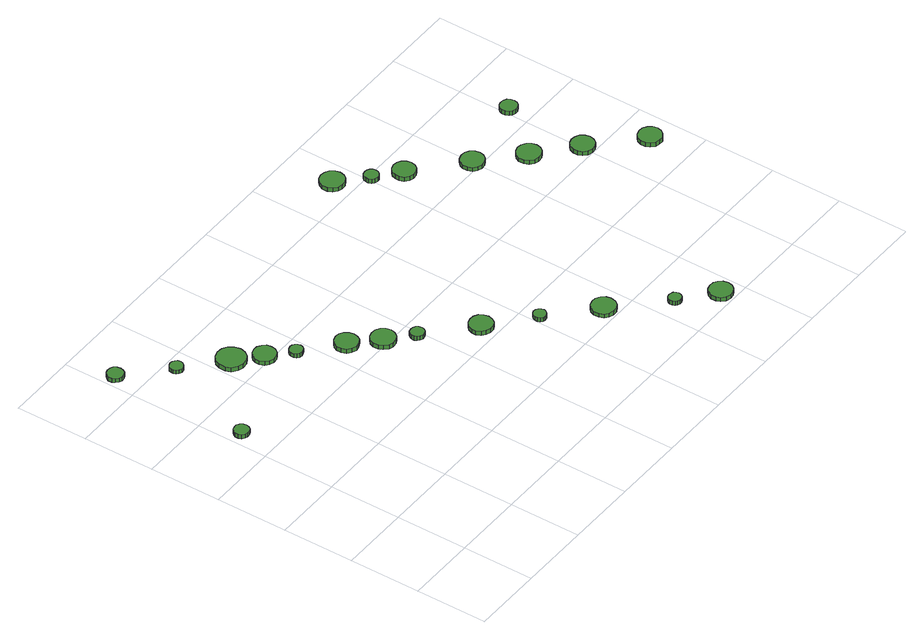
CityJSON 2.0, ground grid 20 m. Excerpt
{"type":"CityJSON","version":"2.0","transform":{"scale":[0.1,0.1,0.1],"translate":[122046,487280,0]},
"CityObjects":{
"tree1":{"type":"SolitaryVegetationObject","attributes":{"function":"something"},"geometry":[{"type":"MultiSurface","lod":"1","boundaries":[[[0,1,2,3,4,5,6,7,8,9,10,11,12,13,14]],[[15,16,17,18,19,20,21,22,23,24,25,26,27,28,29]],[[0,29,28,1]],[[1,28,27,2]],[[2,27,26,3]],[[3,26,25,4]],[[4,25,24,5]],[[5,24,23,6]],[[6,23,22,7]],[[7,22,21,8]],[[8,21,20,9]],[[9,20,19,10]],[[10,19,18,11]],[[11,18,17,12]],[[12,17,16,13]],[[13,16,15,14]],[[14,15,29,0]]]}]},
"tree2":{"type":"SolitaryVegetationObject","attributes":{"function":"something"},"geometry":[{"type":"MultiSurface","lod":"1","boundaries":[[[30,31,32,33,34,35,36,37,38,39,40,41,42,43,44]],[[45,46,47,48,49,50,51,52,53,54,55,56,57,58,59]],[[30,59,58,31]],[[31,58,57,32]],[[32,57,56,33]],[[33,56,55,34]],[[34,55,54,35]],[[35,54,53,36]],[[36,53,52,37]],[[37,52,51,38]],[[38,51,50,39]],[[39,50,49,40]],[[40,49,48,41]],[[41,48,47,42]],[[42,47,46,43]],[[43,46,45,44]],[[44,45,59,30]]]}]},
"tree3":{"type":"SolitaryVegetationObject","attributes":{"function":"something"},"geometry":[{"type":"MultiSurface","lod":"1","boundaries":[[[60,61,62,63,64,65,66,67,68,69,70,71,72,73,74]],[[75,76,77,78,79,80,81,82,83,84,85,86,87,88,89]],[[60,89,88,61]],[[61,88,87,62]],[[62,87,86,63]],[[63,86,85,64]],[[64,85,84,65]],[[65,84,83,66]],[[66,83,82,67]],[[67,82,81,68]],[[68,81,80,69]],[[69,80,79,70]],[[70,79,78,71]],[[71,78,77,72]],[[72,77,76,73]],[[73,76,75,74]],[[74,75,89,60]]]}]},
"tree4":{"type":"SolitaryVegetationObject","attributes":{"function":"something"},"geometry":[{"type":"MultiSurface","lod":"1","boundaries":[[[90,91,92,93,94,95,96,97,98,99,100,101,102,103,104]],[[105,106,107,108,109,110,111,112,113,114,115,116,117,118,119]],[[90,119,118,91]],[[91,118,117,92]],[[92,117,116,93]],[[93,116,115,94]],[[94,115,114,95]],[[95,114,113,96]],[[96,113,112,97]],[[97,112,111,98]],[[98,111,110,99]],[[99,110,109,100]],[[100,109,108,101]],[[101,108,107,102]],[[102,107,106,103]],[[103,106,105,104]],[[104,105,119,90]]]}]},
"tree5":{"type":"SolitaryVegetationObject","attributes":{"function":"something"},"geometry":[{"type":"MultiSurface","lod":"1","boundaries":[[[120,121,122,123,124,125,126,127,128,129,130,131,132,133,134]],[[135,136,137,138,139,140,141,142,143,144,145,146,147,148,149]],[[120,149,148,121]],[[121,148,147,122]],[[122,147,146,123]],[[123,146,145,124]],[[124,145,144,125]],[[125,144,143,126]],[[126,143,142,127]],[[127,142,141,128]],[[128,141,140,129]],[[129,140,139,130]],[[130,139,138,131]],[[131,138,137,132]],[[132,137,136,133]],[[133,136,135,134]],[[134,135,149,120]]]}]},
"tree6":{"type":"SolitaryVegetationObject","attributes":{"function":"something"},"geometry":[{"type":"MultiSurface","lod":"1","boundaries":[[[150,151,152,153,154,155,156,157,158,159,160,161,162,163,164]],[[165,166,167,168,169,170,171,172,173,174,175,176,177,178,179]],[[150,179,178,151]],[[151,178,177,152]],[[152,177,176,153]],[[153,176,175,154]],[[154,175,174,155]],[[155,174,173,156]],[[156,173,172,157]],[[157,172,171,158]],[[158,171,170,159]],[[159,170,169,160]],[[160,169,168,161]],[[161,168,167,162]],[[162,167,166,163]],[[163,166,165,164]],[[164,165,179,150]]]}]},
"tree7":{"type":"SolitaryVegetationObject","attributes":{"function":"something"},"geometry":[{"type":"MultiSurface","lod":"1","boundaries":[[[180,181,182,183,184,185,186,187,188,189,190,191,192,193,194]],[[195,196,197,198,199,200,201,202,203,204,205,206,207,208,209]],[[180,209,208,181]],[[181,208,207,182]],[[182,207,206,183]],[[183,206,205,184]],[[184,205,204,185]],[[185,204,203,186]],[[186,203,202,187]],[[187,202,201,188]],[[188,201,200,189]],[[189,200,199,190]],[[190,199,198,191]],[[191,198,197,192]],[[192,197,196,193]],[[193,196,195,194]],[[194,195,209,180]]]}]},
"tree8":{"type":"SolitaryVegetationObject","attributes":{"function":"something"},"geometry":[{"type":"MultiSurface","lod":"1","boundaries":[[[210,211,212,213,214,215,216,217,218,219,220,221,222,223,224]],[[225,226,227,228,229,230,231,232,233,234,235,236,237,238,239]],[[210,239,238,211]],[[211,238,237,212]],[[212,237,236,213]],[[213,236,235,214]],[[214,235,234,215]],[[215,234,233,216]],[[216,233,232,217]],[[217,232,231,218]],[[218,231,230,219]],[[219,230,229,220]],[[220,229,228,221]],[[221,228,227,222]],[[222,227,226,223]],[[223,226,225,224]],[[224,225,239,210]]]}]},
"tree9":{"type":"SolitaryVegetationObject","attributes":{"function":"something"},"geometry":[{"type":"MultiSurface","lod":"1","boundaries":[[[240,241,242,243,244,245,246,247,248,249,250,251,252,253,254]],[[255,256,257,258,259,260,261,262,263,264,265,266,267,268,269]],[[240,269,268,241]],[[241,268,267,242]],[[242,267,266,243]],[[243,266,265,244]],[[244,265,264,245]],[[245,264,263,246]],[[246,263,262,247]],[[247,262,261,248]],[[248,261,260,249]],[[249,260,259,250]],[[250,259,258,251]],[[251,258,257,252]],[[252,257,256,253]],[[253,256,255,254]],[[254,255,269,240]]]}]},
"tree10":{"type":"SolitaryVegetationObject","attributes":{"function":"something"},"geometry":[{"type":"MultiSurface","lod":"1","boundaries":[[[270,271,272,273,274,275,276,277,278,279,280,281,282,283,284]],[[285,286,287,288,289,290,291,292,293,294,295,296,297,298,299]],[[270,299,298,271]],[[271,298,297,272]],[[272,297,296,273]],[[273,296,295,274]],[[274,295,294,275]],[[275,294,293,276]],[[276,293,292,277]],[[277,292,291,278]],[[278,291,290,279]],[[279,290,289,280]],[[280,289,288,281]],[[281,288,287,282]],[[282,287,286,283]],[[283,286,285,284]],[[284,285,299,270]]]}]},
"tree11":{"type":"SolitaryVegetationObject","attributes":{"function":"something"},"geometry":[{"type":"MultiSurface","lod":"1","boundaries":[[[300,301,302,303,304,305,306,307,308,309,310,311,312,313,314]],[[315,316,317,318,319,320,321,322,323,324,325,326,327,328,329]],[[300,329,328,301]],[[301,328,327,302]],[[302,327,326,303]],[[303,326,325,304]],[[304,325,324,305]],[[305,324,323,306]],[[306,323,322,307]],[[307,322,321,308]],[[308,321,320,309]],[[309,320,319,310]],[[310,319,318,311]],[[311,318,317,312]],[[312,317,316,313]],[[313,316,315,314]],[[314,315,329,300]]]}]},
"tree12":{"type":"SolitaryVegetationObject","attributes":{"function":"something"},"geometry":[{"type":"MultiSurface","lod":"1","boundaries":[[[330,331,332,333,334,335,336,337,338,339,340,341,342,343,344]],[[345,346,347,348,349,350,351,352,353,354,355,356,357,358,359]],[[330,359,358,331]],[[331,358,357,332]],[[332,357,356,333]],[[333,356,355,334]],[[334,355,354,335]],[[335,354,353,336]],[[336,353,352,337]],[[337,352,351,338]],[[338,351,350,339]],[[339,350,349,340]],[[340,349,348,341]],[[341,348,347,342]],[[342,347,346,343]],[[343,346,345,344]],[[344,345,359,330]]]}]},
"tree13":{"type":"SolitaryVegetationObject","attributes":{"function":"something"},"geometry":[{"type":"MultiSurface","lod":"1","boundaries":[[[360,361,362,363,364,365,366,367,368,369,370,371,372,373,374]],[[375,376,377,378,379,380,381,382,383,384,385,386,387,388,389]],[[360,389,388,361]],[[361,388,387,362]],[[362,387,386,363]],[[363,386,385,364]],[[364,385,384,365]],[[365,384,383,366]],[[366,383,382,367]],[[367,382,381,368]],[[368,381,380,369]],[[369,380,379,370]],[[370,379,378,371]],[[371,378,377,372]],[[372,377,376,373]],[[373,376,375,374]],[[374,375,389,360]]]}]},
"tree14":{"type":"SolitaryVegetationObject","attributes":{"function":"something"},"geometry":[{"type":"MultiSurface","lod":"1","boundaries":[[[390,391,392,393,394,395,396,397,398,399,400,401,402,403,404]],[[405,406,407,408,409,410,411,412,413,414,415,416,417,418,419]],[[390,419,418,391]],[[391,418,417,392]],[[392,417,416,393]],[[393,416,415,394]],[[394,415,414,395]],[[395,414,413,396]],[[396,413,412,397]],[[397,412,411,398]],[[398,411,410,399]],[[399,410,409,400]],[[400,409,408,401]],[[401,408,407,402]],[[402,407,406,403]],[[403,406,405,404]],[[404,405,419,390]]]}]},
"tree15":{"type":"SolitaryVegetationObject","attributes":{"function":"something"},"geometry":[{"type":"MultiSurface","lod":"1","boundaries":[[[420,421,422,423,424,425,426,427,428,429,430,431,432,433,434]],[[435,436,437,438,439,440,441,442,443,444,445,446,447,448,449]],[[420,449,448,421]],[[421,448,447,422]],[[422,447,446,423]],[[423,446,445,424]],[[424,445,444,425]],[[425,444,443,426]],[[426,443,442,427]],[[427,442,441,428]],[[428,441,440,429]],[[429,440,439,430]],[[430,439,438,431]],[[431,438,437,432]],[[432,437,436,433]],[[433,436,435,434]],[[434,435,449,420]]]}]},
"tree16":{"type":"SolitaryVegetationObject","attributes":{"function":"something"},"geometry":[{"type":"MultiSurface","lod":"1","boundaries":[[[450,451,452,453,454,455,456,457,458,459,460,461,462,463,464]],[[465,466,467,468,469,470,471,472,473,474,475,476,477,478,479]],[[450,479,478,451]],[[451,478,477,452]],[[452,477,476,453]],[[453,476,475,454]],[[454,475,474,455]],[[455,474,473,456]],[[456,473,472,457]],[[457,472,471,458]],[[458,471,470,459]],[[459,470,469,460]],[[460,469,468,461]],[[461,468,467,462]],[[462,467,466,463]],[[463,466,465,464]],[[464,465,479,450]]]}]},
"tree17":{"type":"SolitaryVegetationObject","attributes":{"function":"something"},"geometry":[{"type":"MultiSurface","lod":"1","boundaries":[[[480,481,482,483,484,485,486,487,488,489,490,491,492,493,494]],[[495,496,497,498,499,500,501,502,503,504,505,506,507,508,509]],[[480,509,508,481]],[[481,508,507,482]],[[482,507,506,483]],[[483,506,505,484]],[[484,505,504,485]],[[485,504,503,486]],[[486,503,502,487]],[[487,502,501,488]],[[488,501,500,489]],[[489,500,499,490]],[[490,499,498,491]],[[491,498,497,492]],[[492,497,496,493]],[[493,496,495,494]],[[494,495,509,480]]]}]},
"tree18":{"type":"SolitaryVegetationObject","attributes":{"function":"something"},"geometry":[{"type":"MultiSurface","lod":"1","boundaries":[[[510,511,512,513,514,515,516,517,518,519,520,521,522,523,524]],[[525,526,527,528,529,530,531,532,533,534,535,536,537,538,539]],[[510,539,538,511]],[[511,538,537,512]],[[512,537,536,513]],[[513,536,535,514]],[[514,535,534,515]],[[515,534,533,516]],[[516,533,532,517]],[[517,532,531,518]],[[518,531,530,519]],[[519,530,529,520]],[[520,529,528,521]],[[521,528,527,522]],[[522,527,526,523]],[[523,526,525,524]],[[524,525,539,510]]]}]},
"tree19":{"type":"SolitaryVegetationObject","attributes":{"function":"something"},"geometry":[{"type":"MultiSurface","lod":"1","boundaries":[[[540,541,542,543,544,545,546,547,548,549,550,551,552,553,554]],[[555,556,557,558,559,560,561,562,563,564,565,566,567,568,569]],[[540,569,568,541]],[[541,568,567,542]],[[542,567,566,543]],[[543,566,565,544]],[[544,565,564,545]],[[545,564,563,546]],[[546,563,562,547]],[[547,562,561,548]],[[548,561,560,549]],[[549,560,559,550]],[[550,559,558,551]],[[551,558,557,552]],[[552,557,556,553]],[[553,556,555,554]],[[554,555,569,540]]]}]},
"tree20":{"type":"SolitaryVegetationObject","attributes":{"function":"something"},"geometry":[{"type":"MultiSurface","lod":"1","boundaries":[[[570,571,572,573,574,575,576,577,578,579,580,581,582,583,584]],[[585,586,587,588,589,590,591,592,593,594,595,596,597,598,599]],[[570,599,598,571]],[[571,598,597,572]],[[572,597,596,573]],[[573,596,595,574]],[[574,595,594,575]],[[575,594,593,576]],[[576,593,592,577]],[[577,592,591,578]],[[578,591,590,579]],[[579,590,589,580]],[[580,589,588,581]],[[581,588,587,582]],[[582,587,586,583]],[[583,586,585,584]],[[584,585,599,570]]]}]},
"tree21":{"type":"SolitaryVegetationObject","attributes":{"function":"something"},"geometry":[{"type":"MultiSurface","lod":"1","boundaries":[[[600,601,602,603,604,605,606,607,608,609,610,611,612,613,614]],[[615,616,617,618,619,620,621,622,623,624,625,626,627,628,629]],[[600,629,628,601]],[[601,628,627,602]],[[602,627,626,603]],[[603,626,625,604]],[[604,625,624,605]],[[605,624,623,606]],[[606,623,622,607]],[[607,622,621,608]],[[608,621,620,609]],[[609,620,619,610]],[[610,619,618,611]],[[611,618,617,612]],[[612,617,616,613]],[[613,616,615,614]],[[614,615,629,600]]]}]},
"tree22":{"type":"SolitaryVegetationObject","attributes":{"function":"something"},"geometry":[{"type":"MultiSurface","lod":"1","boundaries":[[[630,631,632,633,634,635,636,637,638,639,640,641,642,643,644]],[[645,646,647,648,649,650,651,652,653,654,655,656,657,658,659]],[[630,659,658,631]],[[631,658,657,632]],[[632,657,656,633]],[[633,656,655,634]],[[634,655,654,635]],[[635,654,653,636]],[[636,653,652,637]],[[637,652,651,638]],[[638,651,650,639]],[[639,650,649,640]],[[640,649,648,641]],[[641,648,647,642]],[[642,647,646,643]],[[643,646,645,644]],[[644,645,659,630]]]}]}
},
"vertices":[
[56,695,17],[54,703,17],[49,710,17],[42,715,17],[33,715,17],[25,713,17],[18,707,17],[15,699,17],[15,690,17],[18,682,17],[25,677,17],[33,674,17],[42,675,17],[49,679,17],[54,686,17],[54,686,5],[49,679,5],[42,675,5],[33,674,5],[25,677,5],[18,682,5],[15,690,5],[15,699,5],[18,707,5],[25,713,5],[33,715,5],[42,715,5],[49,710,5],[54,703,5],[56,695,5],
[54,1072,16],[52,1081,16],[47,1089,16],[39,1093,16],[29,1094,16],[20,1091,16],[13,1085,16],[9,1077,16],[9,1067,16],[13,1059,16],[20,1052,16],[29,1049,16],[39,1050,16],[47,1055,16],[52,1063,16],[52,1063,4],[47,1055,4],[39,1050,4],[29,1049,4],[20,1052,4],[13,1059,4],[9,1067,4],[9,1077,4],[13,1085,4],[20,1091,4],[29,1094,4],[39,1093,4],[47,1089,4],[52,1081,4],[54,1072,4],
[162,967,14],[160,974,14],[155,980,14],[149,984,14],[141,985,14],[134,982,14],[128,977,14],[125,970,14],[125,963,14],[128,956,14],[134,951,14],[141,948,14],[149,949,14],[155,953,14],[160,959,14],[160,959,2],[155,953,2],[149,949,2],[141,948,2],[134,951,2],[128,956,2],[125,963,2],[125,970,2],[128,977,2],[134,982,2],[141,985,2],[149,984,2],[155,980,2],[160,974,2],[162,967,2],
[283,872,17],[279,888,17],[270,902,17],[256,910,17],[239,912,17],[224,907,17],[211,896,17],[205,881,17],[205,864,17],[211,849,17],[224,838,17],[239,833,17],[256,835,17],[270,843,17],[279,856,17],[279,856,4],[270,843,4],[256,835,4],[239,833,4],[224,838,4],[211,849,4],[205,864,4],[205,881,4],[211,896,4],[224,907,4],[239,912,4],[256,910,4],[270,902,4],[279,888,4],[283,872,4],
[335,815,15],[333,828,15],[325,838,15],[314,845,15],[301,846,15],[289,842,15],[279,833,15],[274,822,15],[274,809,15],[279,797,15],[289,788,15],[301,784,15],[314,786,15],[325,792,15],[333,803,15],[333,803,3],[325,792,3],[314,786,3],[301,784,3],[289,788,3],[279,797,3],[274,809,3],[274,822,3],[279,833,3],[289,842,3],[301,846,3],[314,845,3],[325,838,3],[333,828,3],[335,815,3],
[381,760,15],[379,768,15],[375,774,15],[368,778,15],[361,779,15],[353,776,15],[347,771,15],[344,764,15],[344,756,15],[347,749,15],[353,744,15],[361,742,15],[368,743,15],[375,747,15],[379,753,15],[379,753,3],[375,747,3],[368,743,3],[361,742,3],[353,744,3],[347,749,3],[344,756,3],[344,764,3],[347,771,3],[353,776,3],[361,779,3],[368,778,3],[375,774,3],[379,768,3],[381,760,3],
[489,676,17],[486,689,17],[479,700,17],[467,707,17],[454,708,17],[441,704,17],[431,695,17],[426,683,17],[426,670,17],[431,657,17],[441,649,17],[454,644,17],[467,646,17],[479,652,17],[486,663,17],[486,663,4],[479,652,4],[467,646,4],[454,644,4],[441,649,4],[431,657,4],[426,670,4],[426,683,4],[431,695,4],[441,704,4],[454,708,4],[467,707,4],[479,700,4],[486,689,4],[489,676,4],
[555,611,16],[552,625,16],[544,636,16],[532,643,16],[518,644,16],[505,640,16],[495,631,16],[489,618,16],[489,604,16],[495,592,16],[505,582,16],[518,578,16],[532,580,16],[544,587,16],[552,598,16],[552,598,3],[544,587,3],[532,580,3],[518,578,3],[505,582,3],[495,592,3],[489,604,3],[489,618,3],[495,631,3],[505,640,3],[518,644,3],[532,643,3],[544,636,3],[552,625,3],[555,611,3],
[607,555,15],[605,563,15],[601,569,15],[594,573,15],[586,574,15],[578,572,15],[572,566,15],[569,559,15],[569,551,15],[572,544,15],[578,539,15],[586,536,15],[594,537,15],[601,541,15],[605,547,15],[605,547,2],[601,541,2],[594,537,2],[586,536,2],[578,539,2],[572,544,2],[569,551,2],[569,559,2],[572,566,2],[578,572,2],[586,574,2],[594,573,2],[601,569,2],[605,563,2],[607,555,2],
[736,445,15],[733,458,15],[726,469,15],[714,476,15],[701,477,15],[688,473,15],[678,464,15],[673,452,15],[673,439,15],[678,427,15],[688,418,15],[701,414,15],[714,415,15],[726,422,15],[733,432,15],[733,432,2],[726,422,2],[714,415,2],[701,414,2],[688,418,2],[678,427,2],[673,439,2],[673,452,2],[678,464,2],[688,473,2],[701,477,2],[714,476,2],[726,469,2],[733,458,2],[736,445,2],
[836,349,14],[834,356,14],[830,362,14],[824,366,14],[816,367,14],[809,364,14],[804,359,14],[801,353,14],[801,345,14],[804,338,14],[809,333,14],[816,331,14],[824,332,14],[830,336,14],[834,342,14],[834,342,2],[830,336,2],[824,332,2],[816,331,2],[809,333,2],[804,338,2],[801,345,2],[801,353,2],[804,359,2],[809,364,2],[816,367,2],[824,366,2],[830,362,2],[834,356,2],[836,349,2],
[966,238,14],[963,252,14],[955,263,14],[943,270,14],[930,271,14],[916,267,14],[906,258,14],[901,245,14],[901,231,14],[906,218,14],[916,209,14],[930,205,14],[943,206,14],[955,213,14],[963,224,14],[963,224,2],[955,213,2],[943,206,2],[930,205,2],[916,209,2],[906,218,2],[901,231,2],[901,245,2],[906,258,2],[916,267,2],[930,271,2],[943,270,2],[955,263,2],[963,252,2],[966,238,2],
[1077,113,15],[1075,120,15],[1071,126,15],[1064,129,15],[1057,130,15],[1050,128,15],[1045,123,15],[1042,116,15],[1042,109,15],[1045,102,15],[1050,97,15],[1057,95,15],[1064,96,15],[1071,99,15],[1075,105,15],[1075,105,2],[1071,99,2],[1064,96,2],[1057,95,2],[1050,97,2],[1045,102,2],[1042,109,2],[1042,116,2],[1045,123,2],[1050,128,2],[1057,130,2],[1064,129,2],[1071,126,2],[1075,120,2],[1077,113,2],
[1179,36,15],[1176,49,15],[1168,60,15],[1157,67,15],[1144,68,15],[1131,64,15],[1121,55,15],[1116,43,15],[1116,30,15],[1121,18,15],[1131,9,15],[1144,5,15],[1157,6,15],[1168,13,15],[1176,23,15],[1176,23,3],[1168,13,3],[1157,6,3],[1144,5,3],[1131,9,3],[1121,18,3],[1116,30,3],[1116,43,3],[1121,55,3],[1131,64,3],[1144,68,3],[1157,67,3],[1168,60,3],[1176,49,3],[1179,36,3],
[971,1057,14],[968,1070,14],[960,1082,14],[948,1088,14],[934,1090,14],[921,1086,14],[911,1076,14],[905,1064,14],[905,1050,14],[911,1037,14],[921,1028,14],[934,1024,14],[948,1025,14],[960,1032,14],[968,1043,14],[968,1043,2],[960,1032,2],[948,1025,2],[934,1024,2],[921,1028,2],[911,1037,2],[905,1050,2],[905,1064,2],[911,1076,2],[921,1086,2],[934,1090,2],[948,1088,2],[960,1082,2],[968,1070,2],[971,1057,2],
[1028,990,14],[1027,998,14],[1022,1004,14],[1015,1008,14],[1007,1009,14],[999,1007,14],[993,1001,14],[990,994,14],[990,986,14],[993,978,14],[999,973,14],[1007,970,14],[1015,971,14],[1022,975,14],[1027,982,14],[1027,982,1],[1022,975,1],[1015,971,1],[1007,970,1],[999,973,1],[993,978,1],[990,986,1],[990,994,1],[993,1001,1],[999,1007,1],[1007,1009,1],[1015,1008,1],[1022,1004,1],[1027,998,1],[1028,990,1],
[1102,935,14],[1099,947,14],[1092,958,14],[1081,964,14],[1068,966,14],[1056,962,14],[1046,953,14],[1041,941,14],[1041,928,14],[1046,917,14],[1056,908,14],[1068,904,14],[1081,905,14],[1092,912,14],[1099,922,14],[1099,922,1],[1092,912,1],[1081,905,1],[1068,904,1],[1056,908,1],[1046,917,1],[1041,928,1],[1041,941,1],[1046,953,1],[1056,962,1],[1068,966,1],[1081,964,1],[1092,958,1],[1099,947,1],[1102,935,1],
[1229,818,15],[1226,831,15],[1218,842,15],[1207,849,15],[1194,850,15],[1181,846,15],[1171,837,15],[1166,825,15],[1166,812,15],[1171,799,15],[1181,791,15],[1194,786,15],[1207,788,15],[1218,794,15],[1226,805,15],[1226,805,3],[1218,794,3],[1207,788,3],[1194,786,3],[1181,791,3],[1171,799,3],[1166,812,3],[1166,825,3],[1171,837,3],[1181,846,3],[1194,850,3],[1207,849,3],[1218,842,3],[1226,831,3],[1229,818,3],
[1333,721,15],[1330,734,15],[1322,745,15],[1310,752,15],[1296,754,15],[1283,749,15],[1273,740,15],[1267,728,15],[1267,714,15],[1273,701,15],[1283,692,15],[1296,688,15],[1310,689,15],[1322,696,15],[1330,707,15],[1330,707,3],[1322,696,3],[1310,689,3],[1296,688,3],[1283,692,3],[1273,701,3],[1267,714,3],[1267,728,3],[1273,740,3],[1283,749,3],[1296,754,3],[1310,752,3],[1322,745,3],[1330,734,3],[1333,721,3],
[1434,631,15],[1431,644,15],[1424,655,15],[1412,661,15],[1399,663,15],[1386,659,15],[1376,650,15],[1371,638,15],[1371,624,15],[1376,612,15],[1386,603,15],[1399,599,15],[1412,601,15],[1424,607,15],[1431,618,15],[1431,618,3],[1424,607,3],[1412,601,3],[1399,599,3],[1386,603,3],[1376,612,3],[1371,624,3],[1371,638,3],[1376,650,3],[1386,659,3],[1399,663,3],[1412,661,3],[1424,655,3],[1431,644,3],[1434,631,3],
[1437,861,16],[1435,871,16],[1430,879,16],[1421,884,16],[1411,885,16],[1402,882,16],[1395,875,16],[1391,866,16],[1391,856,16],[1395,847,16],[1402,841,16],[1411,838,16],[1421,839,16],[1430,844,16],[1435,852,16],[1435,852,3],[1430,844,3],[1421,839,3],[1411,838,3],[1402,841,3],[1395,847,3],[1391,856,3],[1391,866,3],[1395,875,3],[1402,882,3],[1411,885,3],[1421,884,3],[1430,879,3],[1435,871,3],[1437,861,3],
[1558,516,13],[1555,529,13],[1547,539,13],[1536,546,13],[1523,547,13],[1510,543,13],[1500,534,13],[1495,522,13],[1495,509,13],[1500,497,13],[1510,488,13],[1523,484,13],[1536,485,13],[1547,492,13],[1555,503,13],[1555,503,0],[1547,492,0],[1536,485,0],[1523,484,0],[1510,488,0],[1500,497,0],[1495,509,0],[1495,522,0],[1500,534,0],[1510,543,0],[1523,547,0],[1536,546,0],[1547,539,0],[1555,529,0],[1558,516,0]
]}
